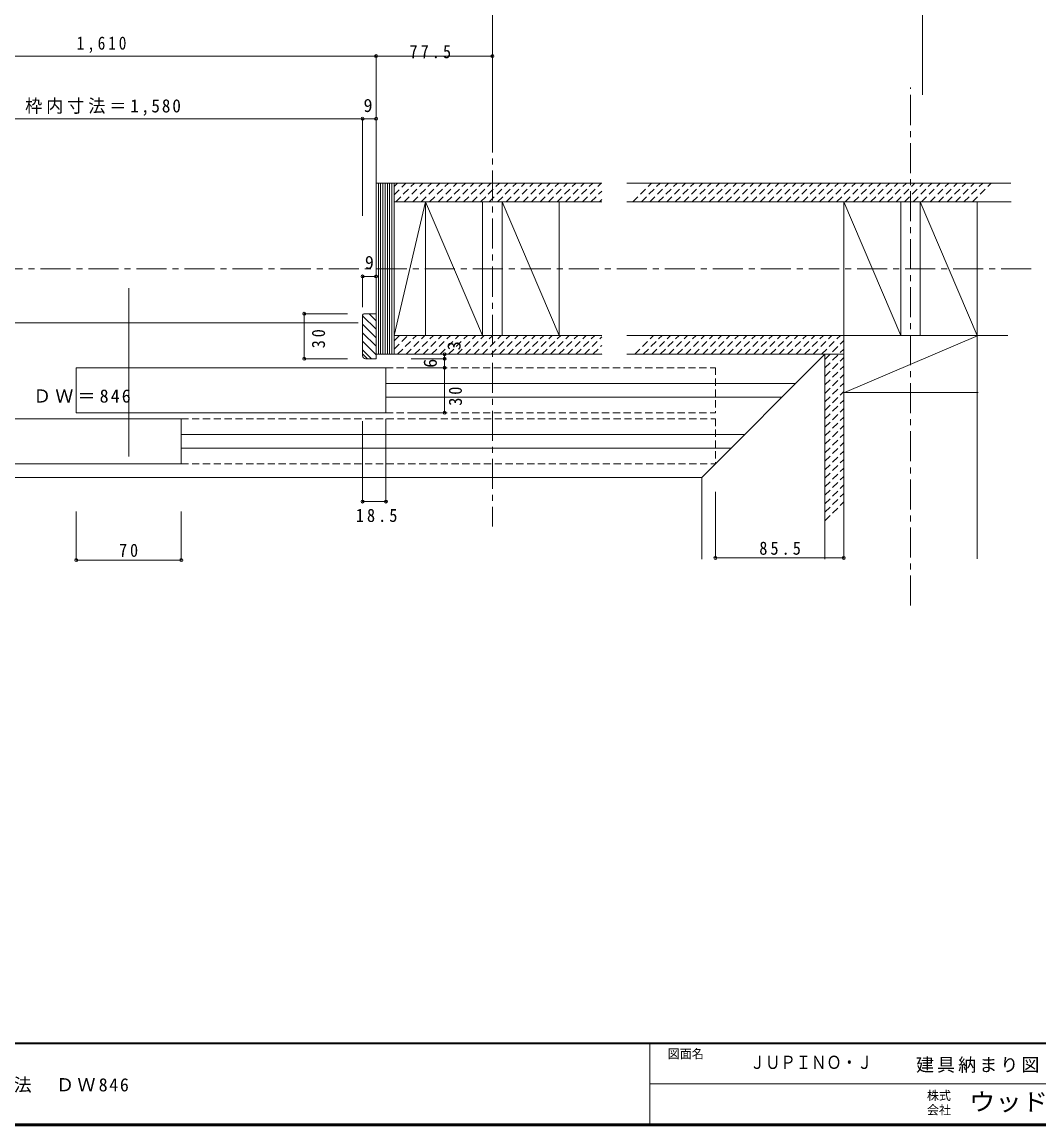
# Model space of a CAD drawing. Units: millimetres at full size, sheet at 1:4; details may follow other scales. Extents: x -800 to 760, y -574 to 557.
# Drawn here: x -438 to 239, y -561 to 175 of the extents above; entities that cross this region are included whole.
import ezdxf
from ezdxf.enums import TextEntityAlignment as Align

# ---------------------------------------------------------------- set-up
doc = ezdxf.new("R2010")
doc.units = ezdxf.units.MM
doc.header["$LTSCALE"] = 4
doc.header["$PDMODE"] = 32
doc.header["$PDSIZE"] = 2
doc.linetypes.add('CHAIN1', pattern=[8, 5, -1, 1, -1])
doc.linetypes.add('DASHED1', pattern=[1.8, 1.2, -0.6])
for name, color, linetype, lineweight in [('0-1_通り芯', 3, 'CHAIN1', 9), ('0-3_仕上', 7, 'Continuous', 9), ('0-A_文字', 3, 'Continuous', 9), ('0-B_寸法', 3, 'Continuous', 9), ('0-C_ハッチ', 3, 'Continuous', 9), ('0-E', 7, 'DASHED1', 9), ('F-1_F-1ﾚｲﾔ', 6, 'Continuous', 9)]:
    doc.layers.add(name, color=color, linetype=linetype, lineweight=lineweight)
doc.layers.add('F-A_F-Aﾚｲﾔ', color=7, linetype='Continuous')
doc.styles.add('HG明朝B', font='')
doc.styles.add('ＭＳ ゴシック', font='')
doc.styles.get('HG明朝B').set_extended_font_data('HG明朝B')
doc.styles.get('ＭＳ ゴシック').set_extended_font_data('MS Gothic')

msp = doc.modelspace()

# ---------------------------------------------------------------- linework, layer by layer
at = {"layer": '0-1_通り芯'}
for p, q in [((-124.824, 139.659), (-124.824, -161.349)), ((153.739, -214.014), (153.739, 130.886)), ((-745.914, 10.293), (235.757, 10.293))]:
    msp.add_line(p, q, dxfattribs=at)
at = {"layer": '0-3_仕上'}
for p, q in [((-190.324, -34.207), (-169.324, 54.793)), ((-169.324, -34.207), (-169.324, 54.793)), ((-131.324, -34.207), (-131.324, 54.793)), ((-118.324, -34.207), (-118.324, 54.793)), ((109.239, 54.793), (109.239, -183.108)), ((147.239, -34.207), (147.239, 54.793)), ((160.239, -34.207), (160.239, 54.793)), ((198.239, 54.793), (198.239, -182.978)), ((-367.098, -2.622), (-367.098, -114.743)), ((198.739, -34.207), (109.739, -34.207)), ((14.739, -128.707), (96.739, -46.707)), ((96.739, -46.707), (96.739, -183.108)), ((-402.098, -85.707), (-402.098, -55.707)), ((-195.824, -55.707), (-195.824, -85.707)), ((198.739, -72.207), (109.739, -72.207)), ((-332.098, -89.707), (-534.371, -89.707)), ((-332.098, -100.207), (43.239, -100.207)), ((-332.098, -109.207), (34.239, -109.207)), ((-332.098, -119.707), (-534.371, -119.707)), ((14.739, -128.707), (14.739, -183.108))]:
    msp.add_line(p, q, dxfattribs=at)
at = {"layer": '0-A_文字'}
for p, q in [((-124.824, 192.44), (-124.824, 126.111)), ((161.739, 192.44), (161.739, 126.111)), ((-565.371, 151.914), (-202.324, 151.914)), ((-202.324, 151.914), (-202.324, 110.196)), ((-581.871, 110.196), (-211.324, 110.196)), ((-211.324, 110.196), (-211.324, 45.391)), ((-211.324, 110.196), (-202.324, 110.196)), ((-202.324, 110.196), (-202.324, 59.921)), ((-202.324, 5.118), (-202.324, -15.263)), ((-250.235, -19.707), (-250.235, -49.707)), ((-250.235, -19.707), (-221.436, -19.707)), ((-202.324, -30.07), (-211.324, -21.07)), ((-202.324, -24.414), (-207.031, -19.707)), ((-202.324, -35.727), (-211.324, -26.727)), ((-202.324, -41.384), (-211.324, -32.384)), ((-202.324, -47.041), (-211.324, -38.041)), ((-205.315, -49.707), (-211.324, -43.698)), ((-250.235, -49.707), (-221.436, -49.707)), ((-207.972, -49.707), (-211.324, -46.355)), ((-156.746, -46.707), (-178.899, -46.707)), ((-211.324, -144.836), (-211.324, -91.192)), ((-195.824, -144.836), (-195.824, -89.707)), ((-211.324, -144.836), (-195.824, -144.836))]:
    msp.add_line(p, q, dxfattribs=at)
at = {"layer": '0-A_文字', "color": 7}
for p, q in [((-202.324, 67.293), (-202.324, -49.707)), ((-202.324, 67.293), (-51.978, 67.293)), ((-200.824, 67.293), (-200.824, -46.707)), ((-199.324, 67.293), (-199.324, -46.707)), ((-197.824, 67.293), (-197.824, -46.707)), ((-196.324, 67.293), (-196.324, -46.707)), ((-194.824, 67.293), (-194.824, -46.707)), ((-193.324, 67.293), (-193.324, -46.707)), ((-191.824, 67.293), (-191.824, -46.707)), ((-190.324, 67.293), (-190.324, -46.707)), ((-35.161, 67.293), (220.657, 67.293)), ((-190.324, 54.793), (-51.978, 54.793)), ((-80.324, -34.207), (-80.324, 54.793)), ((-35.161, 54.793), (220.85, 54.793)), ((109.239, 54.793), (109.239, -34.207)), ((198.239, -34.207), (198.239, 54.793)), ((-211.324, -20.707), (-211.324, -47.707)), ((-202.324, -19.707), (-210.582, -19.707)), ((-214.324, -25.707), (-510.871, -25.707)), ((-190.324, -34.207), (-51.978, -34.207)), ((-35.161, -34.207), (218.535, -34.207)), ((-202.324, -49.707), (-209.414, -49.707)), ((-202.324, -46.707), (-190.324, -46.707)), ((-190.324, -46.707), (-51.978, -46.707)), ((-35.161, -46.707), (109.239, -46.707)), ((-195.824, -55.707), (-402.098, -55.707)), ((-195.824, -66.207), (77.239, -66.207)), ((109.739, -72.207), (198.739, -72.207)), ((-195.824, -75.207), (68.239, -75.207)), ((-195.824, -85.707), (-402.098, -85.707)), ((-332.098, -119.707), (-332.098, -89.707)), ((-531.871, -128.707), (14.739, -128.707))]:
    msp.add_line(p, q, dxfattribs=at)
at = {"layer": '0-A_文字', "linetype": 'DASHED1'}
for p, q in [((-190.324, 59.396), (-182.427, 67.293)), ((-190.324, 65.053), (-188.084, 67.293)), ((-189.27, 54.793), (-176.77, 67.293)), ((-183.613, 54.793), (-171.113, 67.293)), ((-177.956, 54.793), (-165.457, 67.293)), ((-172.3, 54.793), (-159.8, 67.293)), ((-166.643, 54.793), (-154.143, 67.293)), ((-160.986, 54.793), (-148.486, 67.293)), ((-155.329, 54.793), (-142.829, 67.293)), ((-149.672, 54.793), (-137.172, 67.293)), ((-144.015, 54.793), (-131.515, 67.293)), ((-138.358, 54.793), (-125.859, 67.293)), ((-132.702, 54.793), (-120.202, 67.293)), ((-127.045, 54.793), (-114.545, 67.293)), ((-121.388, 54.793), (-108.888, 67.293)), ((-115.731, 54.793), (-103.231, 67.293)), ((-110.074, 54.793), (-97.574, 67.293)), ((-104.417, 54.793), (-91.917, 67.293)), ((-98.76, 54.793), (-86.261, 67.293)), ((-93.104, 54.793), (-80.604, 67.293)), ((-87.447, 54.793), (-74.947, 67.293)), ((-81.79, 54.793), (-69.29, 67.293)), ((-76.133, 54.793), (-63.633, 67.293)), ((-70.476, 54.793), (-57.976, 67.293)), ((-64.819, 54.793), (-52.319, 67.293)), ((-31.259, 54.793), (-18.759, 67.293)), ((-25.602, 54.793), (-13.102, 67.293)), ((-19.945, 54.793), (-7.445, 67.293)), ((-14.288, 54.793), (-1.788, 67.293)), ((-8.631, 54.793), (3.869, 67.293)), ((-2.975, 54.793), (9.525, 67.293)), ((2.682, 54.793), (15.182, 67.293)), ((8.339, 54.793), (20.839, 67.293)), ((13.996, 54.793), (26.496, 67.293)), ((19.653, 54.793), (32.153, 67.293)), ((25.31, 54.793), (37.81, 67.293)), ((30.967, 54.793), (43.466, 67.293)), ((36.623, 54.793), (49.123, 67.293)), ((42.28, 54.793), (54.78, 67.293)), ((47.937, 54.793), (60.437, 67.293)), ((53.594, 54.793), (66.094, 67.293)), ((59.251, 54.793), (71.751, 67.293)), ((64.908, 54.793), (77.408, 67.293)), ((70.564, 54.793), (83.064, 67.293)), ((76.221, 54.793), (88.721, 67.293)), ((81.878, 54.793), (94.378, 67.293)), ((87.535, 54.793), (100.035, 67.293)), ((93.192, 54.793), (105.692, 67.293)), ((98.849, 54.793), (111.349, 67.293)), ((104.506, 54.793), (117.006, 67.293)), ((110.162, 54.793), (122.662, 67.293)), ((115.819, 54.793), (128.319, 67.293)), ((121.476, 54.793), (133.976, 67.293)), ((127.133, 54.793), (139.633, 67.293)), ((132.79, 54.793), (145.29, 67.293)), ((138.447, 54.793), (150.947, 67.293)), ((144.104, 54.793), (156.604, 67.293)), ((149.76, 54.793), (162.26, 67.293)), ((155.417, 54.793), (167.917, 67.293)), ((161.074, 54.793), (173.574, 67.293)), ((166.731, 54.793), (179.231, 67.293)), ((172.388, 54.793), (184.888, 67.293)), ((178.045, 54.793), (190.545, 67.293)), ((183.702, 54.793), (196.202, 67.293)), ((189.358, 54.793), (201.858, 67.293)), ((195.015, 54.793), (207.515, 67.293)), ((-59.162, 54.793), (-51.978, 61.978)), ((-53.506, 54.793), (-51.978, 56.321)), ((-190.324, -43.398), (-181.133, -34.207)), ((-190.324, -37.741), (-186.79, -34.207)), ((-187.976, -46.707), (-175.476, -34.207)), ((-182.319, -46.707), (-169.819, -34.207)), ((-176.663, -46.707), (-164.162, -34.207)), ((-171.006, -46.707), (-158.506, -34.207)), ((-165.349, -46.707), (-152.849, -34.207)), ((-159.692, -46.707), (-147.192, -34.207)), ((-154.035, -46.707), (-141.535, -34.207)), ((-148.378, -46.707), (-135.878, -34.207)), ((-142.721, -46.707), (-130.221, -34.207)), ((-137.065, -46.707), (-124.564, -34.207)), ((-131.408, -46.707), (-118.908, -34.207)), ((-125.751, -46.707), (-113.251, -34.207)), ((-120.094, -46.707), (-107.594, -34.207)), ((-114.437, -46.707), (-101.937, -34.207)), ((-108.78, -46.707), (-96.28, -34.207)), ((-103.123, -46.707), (-90.623, -34.207)), ((-97.467, -46.707), (-84.967, -34.207)), ((-91.81, -46.707), (-79.31, -34.207)), ((-86.153, -46.707), (-73.653, -34.207)), ((-80.496, -46.707), (-67.996, -34.207)), ((-74.839, -46.707), (-62.339, -34.207)), ((-69.182, -46.707), (-56.682, -34.207)), ((-63.525, -46.707), (-51.978, -35.16)), ((-29.965, -46.707), (-17.465, -34.207)), ((-24.308, -46.707), (-11.808, -34.207)), ((-18.651, -46.707), (-6.151, -34.207)), ((-12.994, -46.707), (-0.494, -34.207)), ((-7.338, -46.707), (5.162, -34.207)), ((-1.681, -46.707), (10.819, -34.207)), ((3.976, -46.707), (16.476, -34.207)), ((9.633, -46.707), (22.133, -34.207)), ((15.29, -46.707), (27.79, -34.207)), ((20.947, -46.707), (33.447, -34.207)), ((26.604, -46.707), (39.104, -34.207)), ((32.26, -46.707), (44.76, -34.207)), ((37.917, -46.707), (50.417, -34.207)), ((43.574, -46.707), (56.074, -34.207)), ((49.231, -46.707), (61.731, -34.207)), ((54.888, -46.707), (67.388, -34.207)), ((60.545, -46.707), (73.045, -34.207)), ((66.202, -46.707), (78.702, -34.207)), ((71.858, -46.707), (84.358, -34.207)), ((77.515, -46.707), (90.015, -34.207)), ((83.172, -46.707), (95.672, -34.207)), ((88.829, -46.707), (101.329, -34.207)), ((94.486, -46.707), (106.986, -34.207)), ((-57.869, -46.707), (-51.978, -40.816)), ((96.739, -50.111), (109.239, -37.611)), ((96.739, -55.768), (109.239, -43.268)), ((-52.212, -46.707), (-51.978, -46.473)), ((96.739, -61.425), (109.239, -48.925)), ((96.739, -67.081), (109.239, -54.581)), ((96.739, -72.738), (109.239, -60.238)), ((96.739, -78.395), (109.239, -65.895)), ((96.739, -84.052), (109.239, -71.552)), ((96.739, -89.709), (109.239, -77.209)), ((96.739, -95.366), (109.239, -82.866)), ((96.739, -101.022), (109.239, -88.522)), ((96.739, -106.679), (109.239, -94.179)), ((96.739, -112.336), (109.239, -99.836)), ((96.739, -117.993), (109.239, -105.493)), ((96.739, -123.65), (109.239, -111.15)), ((96.739, -129.307), (109.239, -116.807)), ((96.739, -134.964), (109.239, -122.464)), ((96.739, -140.62), (109.239, -128.12)), ((96.739, -146.277), (109.239, -133.777)), ((96.739, -151.934), (109.239, -139.434)), ((96.739, -157.591), (109.239, -145.091))]:
    msp.add_line(p, q, dxfattribs=at)
at = {"layer": '0-A_文字', "color": 7, "linetype": 'DASHED1'}
for p, q in [((-195.824, -55.707), (23.739, -55.707)), ((-195.824, -85.707), (23.739, -85.707))]:
    msp.add_line(p, q, dxfattribs=at)
at = {"layer": '0-A_文字'}
for points in [[(-202.324, 5.118), (-211.324, 5.118), (-211.324, -15.263)], [(-156.746, -46.707), (-156.746, -49.707), (-178.899, -49.707)], [(-156.746, -49.707), (-156.746, -55.707), (-178.899, -55.707)], [(-156.746, -55.707), (-156.746, -85.707), (-178.899, -85.707)]]:
    msp.add_lwpolyline(points, dxfattribs=at)
at = {"layer": '0-A_文字', "color": 7}
for centre, radius, start, end in [((-210.324, -20.707), 1, 90, 180), ((-209.324, -47.707), 2, 180, 270)]:
    msp.add_arc(centre, radius, start, end, dxfattribs=at)
at = {"layer": '0-A_文字'}
for p in [(-202.324, 151.914), (-211.324, 110.196), (-202.324, 110.196), (-211.324, 5.118), (-202.324, 5.118), (-250.235, -19.707), (-250.235, -49.707), (-156.746, -46.707), (-156.746, -49.707), (-156.746, -55.707), (-156.746, -85.707), (-211.324, -144.836), (-195.824, -144.836)]:
    msp.add_point(p, dxfattribs=at)
at = {"layer": '0-B_寸法'}
for p, q in [((-202.324, 151.914), (-202.324, 102.483)), ((-202.324, 151.914), (-124.824, 151.914)), ((-124.824, 151.914), (-124.824, 102.483)), ((-169.324, 54.793), (-140.324, 54.793)), ((-80.324, 54.793), (-125.324, 54.793)), ((-80.324, 54.793), (-80.324, 9.793)), ((109.239, 54.793), (138.239, 54.793)), ((198.239, 54.793), (153.239, 54.793)), ((198.239, 54.793), (198.239, 9.793)), ((79.239, -34.207), (109.239, -34.207)), ((109.239, -34.207), (154.239, -34.207)), ((198.739, -72.207), (153.739, -72.207)), ((23.739, -182.372), (23.739, -138.385)), ((109.239, -182.372), (109.239, -138.385)), ((-402.098, -183.785), (-402.098, -151.321)), ((-332.098, -183.785), (-332.098, -151.321)), ((-402.098, -183.785), (-332.098, -183.785)), ((23.739, -182.372), (109.239, -182.372))]:
    msp.add_line(p, q, dxfattribs=at)
msp.add_lwpolyline([(109.239, -64.207), (109.239, -34.207), (109.239, 10.793)], dxfattribs=at)
for p in [(-202.324, 151.914), (-124.824, 151.914), (-402.098, -183.785), (-332.098, -183.785), (23.739, -182.372), (109.239, -182.372)]:
    msp.add_point(p, dxfattribs=at)
at = {"layer": '0-C_ハッチ'}
for p, q in [((-131.324, -34.207), (-169.324, 54.793)), ((-118.324, 54.793), (-80.324, -34.207)), ((147.239, -34.207), (109.239, 54.793)), ((160.239, 54.793), (198.239, -34.207)), ((198.739, -34.207), (109.739, -72.207))]:
    msp.add_line(p, q, dxfattribs=at)
at = {"layer": '0-E'}
for p, q in [((23.739, -55.707), (23.739, -85.707)), ((-332.098, -89.707), (23.739, -89.707)), ((23.739, -89.707), (23.739, -119.707)), ((-332.098, -119.707), (23.739, -119.707))]:
    msp.add_line(p, q, dxfattribs=at)
at = {"layer": 'F-1_F-1ﾚｲﾔ'}
for p, q in [((760, -505.333), (-800, -505.333)), ((760, -506), (-800, -506)), ((-20, -506), (-20, -559.333)), ((-20, -532.667), (758.667, -532.667)), ((760, -559.333), (-800, -559.333)), ((760, -560), (-800, -560)), ((760, -560.667), (-800, -560.667))]:
    msp.add_line(p, q, dxfattribs=at)

# ---------------------------------------------------------------- texts
at = {"layer": '0-A_文字', "color": 7, "style": 'ＭＳ ゴシック'}
for p in [(-210.689, 112.012), (-209.797, 7.443)]:
    msp.add_text('9', height=8.798, dxfattribs=at).set_placement(p, align=Align.BOTTOM_LEFT)
for s, p in [('3', (-143.413, -44.033)), ('6', (-159.267, -55.69))]:
    msp.add_text(s, height=8.798, rotation=90, dxfattribs=at).set_placement(p, align=Align.BOTTOM_LEFT)
at = {"layer": '0-A_文字', "color": 7, "char_height": 8.798, "attachment_point": 7, "style": 'ＭＳ ゴシック'}
for s, insert in [('\\T1.38;\\W0.85;1,610', (-401.848, 153.914)), ('\\T1.23;\\W0.95;枠内寸法＝1,580', (-436.152, 112.11)), ('\\T1.23;ＤＷ＝846', (-430.8, -79.041)), ('\\T1.38;\\W0.9;18.5', (-215.833, -158.526))]:
    msp.add_mtext(s, dxfattribs=dict(at, insert=insert))
at = {"layer": '0-A_文字', "color": 7, "char_height": 8.798, "attachment_point": 7, "rotation": 90, "style": 'ＭＳ ゴシック'}
for insert in [(-236.235, -42.707), (-145.038, -80.988)]:
    msp.add_mtext('\\T1.36;\\W0.9;30', dxfattribs=dict(at, insert=insert))
at = {"layer": '0-B_寸法', "color": 7, "char_height": 8.798, "attachment_point": 7, "style": 'ＭＳ ゴシック'}
for s, insert in [('\\T1.38;\\W0.9;77.5', (-180.066, 150.365)), ('\\T1.36;\\W0.9;70', (-373.598, -181.785)), ('\\T1.38;\\W0.9;85.5', (52.989, -180.372))]:
    msp.add_mtext(s, dxfattribs=dict(at, insert=insert))
at = {"layer": 'F-A_F-Aﾚｲﾔ', "style": 'ＭＳ ゴシック'}
for s, p in [('図面名', (-8, -517.333)), ('株式', (164.666, -545.2)), ('会社', (164.666, -554.8))]:
    msp.add_text(s, height=5.865, dxfattribs=at).set_placement(p, align=Align.BOTTOM_LEFT)
at = {"layer": 'F-A_F-Aﾚｲﾔ'}
for s, height, style, width, p in [('ＪＵＰＩＮＯ・Ｊ', 8.798, 'HG明朝B', 0.85, (46.667, -525.333)), ('ウッドワン・・・', 11.73, 'ＭＳ ゴシック', 1.1, (192.666, -554))]:
    msp.add_text(s, height=height, dxfattribs=dict(at, style=style, width=width)).set_placement(p, align=Align.BOTTOM_LEFT)
at = {"layer": 'F-A_F-Aﾚｲﾔ', "char_height": 8.798, "attachment_point": 7, "style": 'ＭＳ ゴシック'}
for s, insert in [('\\T1.17;建具納まり図', (157.389, -525.333)), ('\\T1.18;ジュピーノ・Ｊ\u3000２本引き戸\u3000２×４工法\u3000ＤＷ846', (-698.667, -538.667))]:
    msp.add_mtext(s, dxfattribs=dict(at, insert=insert))

doc.saveas('drawing.dxf')
